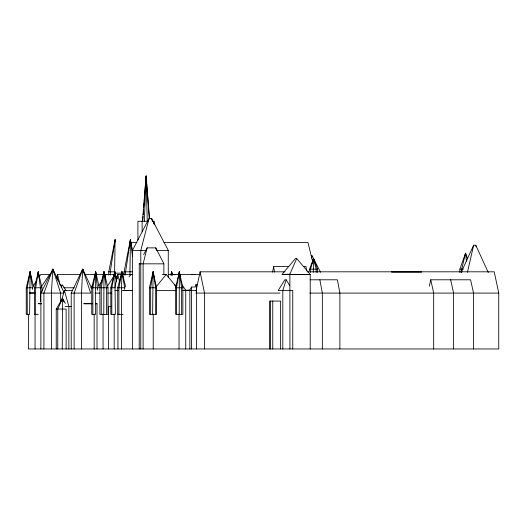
<?xml version="1.0" encoding="UTF-8"?>
<svg xmlns="http://www.w3.org/2000/svg" width="525" height="525" viewBox="0 0 525 525"><rect width="100%" height="100%" fill="white"/><g stroke="black" fill="none" stroke-linecap="round" stroke-linejoin="round"><path stroke-width="0.79" d="M114.837 273.407L114.85 271.812L110.821 287.772L110.821 314.377L115.369 314.377L114.85 271.812L111.805 287.772L111.805 314.377M114.575 275.061L115.08 239.886L115.402 241.48M132.602 251.062L130.41 239.886L129.924 275.061M145.957 181.696L146.101 176.039L149.546 218.84M317.553 272.409L317.553 269.148L313.563 258.51L313.274 272.409M144.342 221.268L146.094 176.039L149.297 218.84M171.465 275.002L171.636 271.812L172.312 275.002M63.997 292.366L52.848 269.148L51.391 293.094L51.391 348.961M114.489 244.407L114.713 241.218M142.78 220.461L143.082 216.418M143.2 214.804L143.561 209.961M143.745 207.539L144.106 202.689M144.224 201.075L146.094 176.039L146.416 184.118M142.478 221.268L146.094 176.039L147.243 221.268M171.301 275.002L171.636 271.812L172.246 275.002M465.248 255.583L465.531 253.188L467.427 258.51M139.256 263.301L139.21 348.961M114.463 244.676L115.067 239.886L115.329 241.48M129.76 244.676L130.384 239.886L124.097 271.812L124.097 275.061M132.372 348.961L132.372 250.53L149.002 218.603L151.653 218.603L168.269 250.405L168.282 277.6M37.872 275.002L38.292 271.812L41.921 287.772L41.921 291.802M95.084 275.802L95.642 271.812L99.33 287.772M179.005 274.207L179.34 271.812L182.864 287.772L182.864 314.377L175.652 314.377L175.652 287.772L179.34 271.812L180.561 278.992M103.523 275.002L103.983 271.812L107.999 287.772L107.999 314.377L99.888 314.377L99.888 287.772L103.983 271.812L104.856 276.603M29.84 273.407L30.069 271.812L33.593 286.978M152.407 276.603L153.116 271.812L156.581 287.772L156.581 314.377L149.422 314.377L149.422 287.772L153.116 271.812L155.676 287.772L155.676 314.377M130.384 239.886L125.613 271.812L125.613 275.061M121.446 275.002L121.957 271.812L125.718 287.011M39.355 278.197L38.305 271.812L35.641 287.772L35.641 314.377M272.646 272.075L273.591 266.49L288.94 266.49M113.978 276.603L114.844 271.812L116.721 279.792M108.747 275.061L108.747 271.812L115.067 239.886L115.29 241.48M170.979 275.002L171.629 271.812L172.049 275.002M196.022 291.132L200.077 271.812L285.036 271.812M429.325 286.178L430.736 279.792L470.59 279.792L473.53 293.094L473.53 348.961M467.44 272.344L473.635 245.208L475.768 245.208L488.309 272.541M115.087 286.44L117.83 274.47L132.832 274.47M170.894 275.002L171.629 271.812L171.747 273.407M32.662 289.387L30.083 271.812L29.63 314.377L26.25 314.377L26.25 287.772L30.069 271.812L30.87 276.603M38.273 314.377L34.499 314.377L34.499 287.772L38.292 271.812L40.432 287.772L40.432 301.475M312.447 263.071L313.55 258.51L314.869 263.071M56.569 278.362L57.507 274.47L80.397 274.477M92.866 314.377L92.866 287.772L95.642 271.812L95.629 314.377L91.75 314.377L91.75 287.772L95.635 271.812L96.633 277.397M163.866 274.47L163.859 263.734L155.781 247.866L147.112 247.866L143.115 263.832L143.115 348.961M52.454 270.697L52.848 269.148L40.884 293.094L40.884 348.961M149.002 218.603L140.779 250.53L140.779 348.961M311.528 258.116L312.119 255.852L311.213 255.852M123.086 314.377L117.712 314.377L117.712 287.772L121.951 271.812L122.87 276.603M62.127 298.535L64.398 290.437L72.457 290.437M316.175 272.409L316.175 269.148L313.556 258.51L310.557 269.148L310.557 272.409M81.998 271.471L82.707 269.148L91.527 288.015M278.335 290.266L284.826 279.792L286.171 279.792L282.811 290.437L282.811 348.961M459.88 272.409L459.88 269.148L465.517 253.188L466.108 255.583M61.353 301.455L62.475 298.417L65.343 303.378M309.599 270.782L309.599 269.148L313.543 258.51M52.848 269.148L43.916 293.094L43.916 348.961M289.944 348.961L289.872 274.162L296.71 258.51L295.477 258.51L282.424 273.892M461.094 272.541L473.635 245.208M71.21 348.961L71.21 293.094L82.668 269.148L84.085 273.013M143.627 254.71L147.112 247.866M189.86 348.961L189.86 290.076L191.428 287.077L196.481 286.88L196.481 348.961M56.234 348.961L56.234 309.054L62.468 298.417L63.952 301.96M98.897 285.646L102.237 280.389M104.744 276.445L105.991 274.47M107.802 285.646L114.082 275.789M90.943 287.739L92.636 285.114M61.202 287.083L62.495 285.114L65.947 290.371M41.245 286.932L49.514 274.47L40.786 274.47L39.04 277.102M33.357 285.646L36.415 281.046M128.999 276.865L130.948 274.47M156.056 286.939L166.215 274.47L176.525 287.123M34.945 292.832L29.223 293.062L34.945 293.094M289.872 274.162L281.932 274.47L310.216 274.47L310.216 348.961M184.997 290.2L189.86 290.076M289.944 274.47L310.216 274.47M391.591 271.963L421.575 271.812M83.902 303.719L92.098 303.686M95.373 303.673L97.013 303.66L97.013 348.961M195.871 286.092L195.871 284.648L197.512 284.648M148.654 221.268L137.904 221.268L137.904 240.089M152.224 221.268L154.212 221.268L154.212 224.543M130.384 242.55L136.933 242.55M163.938 242.55L307.978 242.55L312.67 261.699M132.372 250.53L146.442 250.53M156.699 250.53L168.282 250.53M139.21 263.832L163.866 263.832M303.516 266.49L305.944 266.49L306.613 270.48M309.599 269.148L317.553 269.148M459.88 269.148L463.339 269.148M108.747 271.812L114.575 271.812M124.097 271.812L132.221 271.812M307.099 271.812L494.228 271.812L498.75 293.094L498.75 348.961L28.402 348.961L28.402 314.147M114.161 273.144L123.972 273.144M84.486 274.483L114.922 274.47M162.238 274.47L166.215 274.47M168.348 274.47L200.169 274.47M309.993 279.792L337.404 279.792L339.878 293.081L339.878 348.961M60.204 285.114L62.495 285.114M174.51 285.114L176.873 285.114M26.25 287.772L32.662 287.772M34.499 287.772L41.921 287.772M63.788 287.772L74.242 287.772M91.75 287.772L98.772 287.772M99.888 287.772L107.999 287.772M110.821 287.772L115.369 287.772M117.712 287.772L124.655 287.772L124.655 289.387M149.422 287.772L156.581 287.772M175.652 287.772L182.864 287.772M122.765 290.43L132.385 290.423M114.988 290.437L118.237 290.437M122.765 290.437L132.385 290.437M156.188 290.437L176.17 290.437M182.385 290.437L196.481 290.437M278.316 290.437L292.76 290.437L292.76 348.961M40.884 293.094L63.604 293.094M71.21 293.094L90.707 293.094L82.707 269.148L74.137 293.094L74.137 348.961M94.979 293.094L99.822 293.094M107.802 293.094L111.234 293.094M195.871 293.094L279.943 293.094M309.835 293.094L498.75 293.094M38.259 303.732L41.462 303.732M83.902 303.732L92.098 303.732M95.373 303.732L97.013 303.732M65.067 306.397L71.288 306.397M111.005 306.397L108.563 306.397L108.563 348.961M56.234 309.054L66.13 309.054L66.13 348.961M391.591 271.812L421.575 271.963M191.592 274.47L195.556 274.49M171.852 274.47L175.816 274.49M38.259 303.68L41.462 303.693M296.71 258.51L310.098 274.293M115.343 275.126L117.436 278.414M182.385 285.114L185.738 290.437L185.738 348.961M286.171 279.792L289.734 285.541M312.119 255.852L320.552 272.252M54.488 273.787L52.881 269.148L60.624 293.094L60.624 302.807M64.398 290.437L68.867 306.397L68.867 348.961M195.871 284.648L196.481 286.88M151.653 218.603L152.243 220.9M155.781 247.866L156.332 250.077M59.975 284.675L57.507 274.483L57.507 280.147M117.83 274.47L119.477 281.656M475.768 245.208L476.129 246.802M450.667 279.792L453.607 293.094L453.607 348.961M430.736 279.792L433.676 293.094L433.676 348.961M200.077 271.812L204.547 293.094L204.547 348.961M319.856 279.792L322.343 293.094L322.343 348.961M116.648 281.387L114.857 271.812L115.979 278.197M273.591 266.49L274.529 272.075M124.655 287.772L121.964 271.812L118.906 287.772L118.906 314.377M153.871 276.603L153.129 271.812L150.649 287.772L150.649 314.377M130.423 241.526L130.397 239.886L131.722 248.666M130.403 239.886L132.569 256.646M466.462 261.168L465.537 253.188L461.718 269.148L461.718 272.409M122.089 275.002L121.964 271.812L121.518 287.772L121.492 348.961M153.215 274.207L153.123 271.812L152.618 314.377M179.425 274.207L179.347 271.812L176.4 287.772L176.4 314.377M30.122 273.407L30.076 271.812L27.234 287.772L27.234 314.377M95.688 273.407L95.648 271.812L97.65 290.194M82.727 270.749L82.694 269.148L81.506 293.094L81.506 348.961M115.106 241.526L115.08 239.886L110.289 271.812L110.289 275.061M38.299 271.812L38.318 273.407M103.996 273.407L103.989 271.812L101.246 287.772L101.246 314.377M280.632 348.961L280.632 301.074L269.614 301.074L269.614 348.961M272.757 301.074L272.757 348.961M270.441 301.074L270.441 348.961M191.428 287.077L191.428 348.961M181.637 314.377L181.637 287.772L179.347 271.812L179.189 314.377M179.032 314.009L179.032 348.961M153.654 221.268L153.654 223.722M153.228 314.009L153.228 348.961M142.104 221.268L142.104 231.906M117.954 314.009L117.954 348.961M114.174 314.009L114.174 348.961M106.404 314.377L106.404 287.772L103.996 271.812L103.773 314.377M103.051 314.147L103.051 348.961M94.165 314.147L94.165 348.961M62.245 348.961L62.482 298.417L57.776 309.054L57.776 348.961M35.057 314.232L35.057 348.961"/></g></svg>
